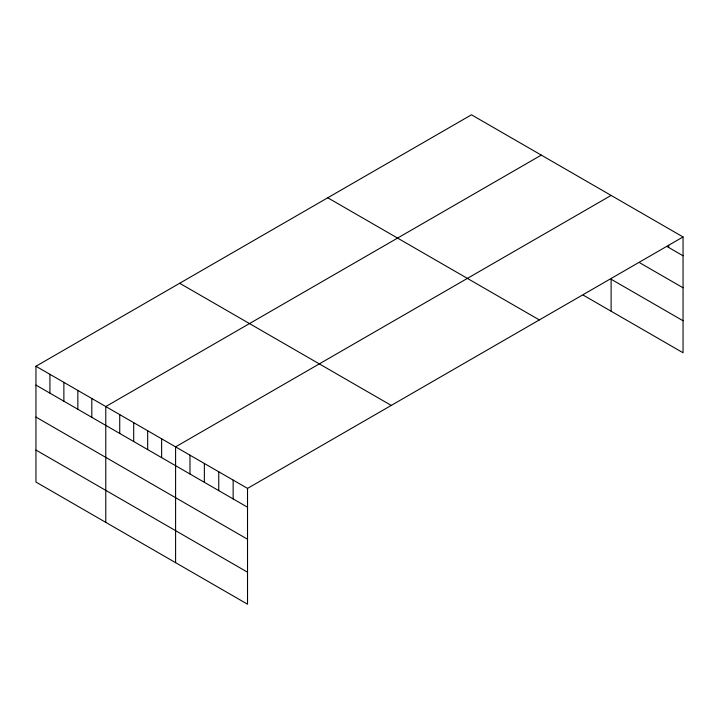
<?xml version="1.0" encoding="UTF-8"?>
<svg xmlns="http://www.w3.org/2000/svg" width="719" height="719" viewBox="0 0 719 719"><rect width="100%" height="100%" fill="white"/><g stroke="black" fill="none" stroke-linecap="round" stroke-linejoin="round"><path stroke-width="1.08" d="M35.95 366.241L247.525 488.399L247.525 604.203L35.95 482.045L35.95 366.241L471.475 114.797L683.05 236.955L683.05 352.759L583.181 295.096M541.29 155.106L105.774 406.559L105.774 522.362M611.114 195.424L175.589 446.867L175.589 562.671M247.525 488.399L683.05 236.955M666.747 246.374L683.05 255.784M639.892 262.866L683.05 287.789M683.05 320.755L611.114 279.224L611.114 311.219M327.747 197.779L539.331 319.928M179.669 283.268L391.253 405.417M35.95 385.078L247.525 507.228M35.95 417.074L247.525 539.232M35.95 450.049L247.525 572.198M668.661 245.26L668.661 247.48M233.145 480.094L233.145 498.923M218.756 471.79L218.756 490.619M204.367 463.476L204.367 482.314M189.978 455.172L189.978 474.001M161.631 438.806L161.631 457.635M147.665 430.744L147.665 449.573M133.698 422.682L133.698 441.511M119.731 414.62L119.731 433.449M91.807 398.497L91.807 417.326M77.841 390.435L77.841 409.264M63.874 382.373L63.874 401.202M49.917 374.311L49.917 393.14"/></g></svg>
